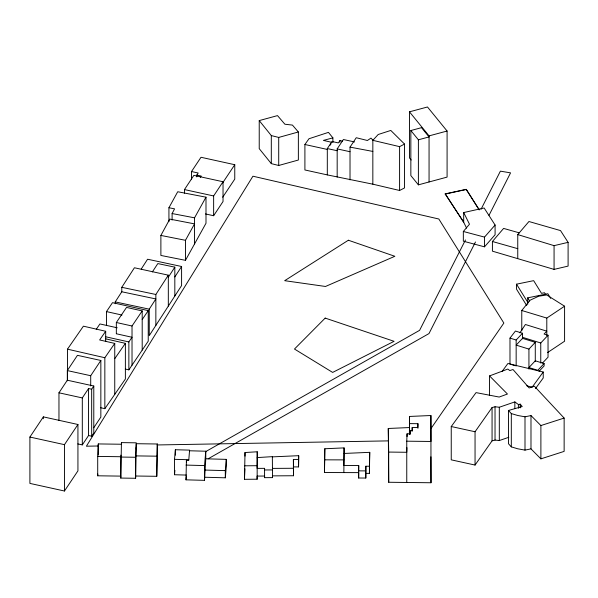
<?xml version="1.0" encoding="UTF-8"?>
<svg xmlns="http://www.w3.org/2000/svg" width="598" height="598" viewBox="0 0 598 598"><rect width="100%" height="100%" fill="white"/><g stroke="black" fill="none" stroke-linecap="round" stroke-linejoin="round"><path stroke-width="0.9" d="M358.651 478.011L358.718 465.483L343.857 465.438L344.074 453.448L369.743 452.335L369.415 466.231L365.871 466.231L365.812 478.034L358.651 478.011L358.718 472.629L324.475 472.532L324.826 448.747L344.074 447.895L344.074 453.344M358.718 465.483L358.651 470.865L365.812 470.888L365.871 466.231M257.237 451.774L257.14 479.207L244.477 479.312L245.008 452.529L257.237 451.774L257.237 458.075M343.857 472.592L344.074 447.895M365.871 473.377L369.415 473.377L369.743 452.335M409.391 434.611L409.555 416.447L430.904 415.52L430.994 441.466L406.76 441.189L406.76 482.474L430.994 482.758L430.904 415.52M409.413 433.812L409.555 427.548L388.281 428.474L388.7 482.257L406.76 482.474M324.475 472.532L324.826 448.747M298.566 459.421L293.401 459.443L293.401 466.918L298.566 466.896L298.694 455.683L272.344 456.872M298.566 466.896L298.694 455.683M409.391 423.608L417.927 423.705L417.77 427.51L412.224 427.443L412.104 430.799L410.123 430.769L409.989 433.856L407.059 433.819L406.76 441.189M135.611 478.273L135.611 457.268L136.254 442.819L121.439 442.617L120.774 478.071L135.611 478.273L136.254 443.709L157.311 443.993L156.773 476.3L135.701 476.015M244.477 479.312L244.896 468.817M406.946 447.678L406.76 452.282L388.7 452.066L388.281 428.474M156.773 476.3L157.311 443.993M120.871 476.113L97.706 475.799L97.706 456.409L98.281 443.933L121.439 444.239M97.706 475.799L97.788 474.012M120.774 478.071L120.871 455.108M186.419 475.074L174.526 474.737L174.526 459.324L175.371 449.733L189.588 450.122L188.751 460.378L186.419 460.31L186 479.835L204.523 480.344L204.523 465.588L205.779 451.221L189.588 450.772M204.523 480.344L205.779 458.801L226.306 459.369L226.306 466.545L225.311 477.809L204.785 477.241M174.526 474.737L174.908 470.379M186 479.835L186.284 476.658M225.311 477.809L225.311 470.626L226.306 459.369M465.468 239.962L419.602 330.335L205.533 451.707M481.039 209.285L500.399 171.148L510.565 172.867L489.007 215.332M475.477 241.981L428.983 333.579L208.097 458.823M172.104 220.064L172.104 213.546L174.571 208.844L168.928 207.753L168.928 221.723M160.884 235.433L169.765 219.092L194.544 223.876L185.47 240.299L185.47 260.324L160.884 255.451L160.884 235.433L185.47 240.299M168.928 207.753L177.718 191.741L205.996 197.176L205.996 223.256L185.47 260.324M194.544 243.902L194.544 217.821L205.996 197.176M141.248 269.033L147.571 259.233L181.59 266.491L181.59 285.56L149.253 335.62L149.253 309.166L155.854 298.94L121.79 291.779L115.242 301.908L115.242 303.739M121.79 291.861L121.79 287.317L134.415 267.762L168.322 275.17L168.322 306.086M155.854 325.394L155.854 294.478L168.322 275.17M168.322 277.225L174.825 267.156L157.82 263.583L152.348 271.948M174.825 276.949L181.59 266.491M184.468 193.169L184.468 189.573L193.864 175.371L223.032 181.747L223.032 201.526L213.636 215.729L205.435 213.935M213.636 215.729L213.636 195.95L223.032 181.747M342.542 141.15L339.926 140.582L338.386 142.915L331.987 141.517L327.308 148.573L327.308 174.9L372.838 184.177L399.591 190.485L404.547 187.929L404.547 144.081L390.793 130.446L378.19 134.498L372.838 140.336L372.838 184.177M67.32 380.791L67.32 370.581L77.441 355.332L100.845 360.467L100.845 417.075L93.751 427.749M58.963 420.439L58.963 392.804L67.32 380.208L93.789 386.024L93.789 433.004L91.673 436.196L88.556 435.508L82.307 444.905L77.815 443.918M91.673 436.196L91.673 389.216L93.789 386.024M330.111 145.209L331.053 143.797M337.175 177.06L337.175 148.902L343.409 139.513L354.539 141.943M350.017 179.878L350.017 147.123L356.251 137.727L367.396 140.493L370.954 138.123L373.369 140.612M519.879 332.847L525.403 324.505L546.796 331.157L544.09 334.043L548.037 335.254L548.037 357.185L542.573 362.986M191.51 179.639L191.51 171.536L201.003 157.281L234.76 164.712L234.76 179.123L222.703 197.22M200.278 177.442L201.205 176.051L196.817 175.087L196.817 176.888M43.355 416.873L29.9 437.048L29.9 483.401L64.464 491.018L77.934 470.85L77.934 424.49L43.355 416.873L43.355 418.727M90.709 385.927L90.709 375.716L100.845 360.467M222.703 182.816L234.76 164.712M82.307 444.905L82.307 397.924L88.556 388.528L91.673 389.216M196.817 175.087L198.2 173.009L191.51 171.536M64.464 491.018L64.464 444.658L77.934 424.49M106.474 325.476L106.474 311.595L112.506 302.655L148.237 310.624L148.237 341.166L128.862 369.863L125.288 369.071M96.263 329.349L99.911 323.944L117.23 327.794M116.341 333.699L116.341 322.501L126.529 307.417L142.197 310.915L142.197 350.107M132.023 365.191L132.023 326L142.197 310.915M142.197 319.564L148.237 310.624M128.862 369.863L128.862 341.936L132.023 337.265L116.341 333.766M430.814 428.788L503.86 323.062L438.842 219.01L252.924 176.208L86.396 446.205L98.513 445.988M67.477 380.664L67.477 349.165L83.406 326.172L105.682 331.27L105.682 341.458M100.397 407.664L104.844 408.681L104.844 357.724L114.749 343.416L99.649 339.956L105.682 331.27M114.749 358.688L125.378 343.342L105.801 338.864M104.844 408.681L125.378 379.027L125.378 343.342M489.538 375.918L507.448 394.022L499.173 397.05L476.045 392.617L451.243 426.531L451.243 459.84L475.051 465.057L475.051 431.749L492.064 407.544L495.032 406.76L499.315 407.245L514.848 401.908L518.414 404.54L520.215 404.158L522.218 406.543L508.502 410.467L508.502 443.776L511.312 446.878L517.771 448.799L524.999 450.115L530.987 448.874L540.891 458.853L564.138 451.385L564.138 418.077L534.358 386.188L529.178 387.967L513.002 369.519L509.817 370.573L507.829 369.056L489.538 375.918L489.538 395.345M475.051 465.057L492.064 440.846L492.064 407.544M327.308 174.9L304.905 169.967L304.905 144.507L308.964 138.751L328.452 132.367L332.892 137.869L332.892 142.414M502.118 371.41L507.904 363.494L543.231 372.008L543.231 377.981L535.494 388.595M543.231 372.008L532.205 387.13L526.771 385.822M515.274 365.729L509.989 364.115L509.989 338.109L515.416 331.038L522.517 333.243L522.517 338.819M521.77 330.769L521.77 310.497L530 300.256L538.663 296.227L546.721 294.964L564.587 306.198L564.587 341.219L547.566 352.573M463.338 231.478L469.482 224.205L463.689 212.559L484.141 207.992L495.092 225.027L495.092 234.745L484.515 246.832L463.338 241.203L463.338 231.478L484.515 237.107L495.092 225.027M517.756 258.336L517.756 234.595L528.938 221.514L560.528 230.596L568.1 242.354L568.1 266.095L554.069 269.392L492.416 251.16L492.416 241.495L503.606 228.414L519.333 232.861M528.931 349.09L535.277 342.333L522.517 338.363L516.156 345.121L528.931 349.09L528.931 369.063M540.756 363.098L540.756 342.99L548.037 335.254M544.105 363.554L537.759 370.304L528.931 367.561L535.277 360.811L544.105 363.554L544.105 365.961L539.03 371.358M516.156 365.998L516.156 340L522.517 333.243M564.587 306.198L546.796 318.069L521.77 310.497M372.838 140.336L399.591 146.645L404.547 144.081M492.064 440.846L495.032 440.068L499.315 440.547L508.808 437.288M508.502 410.467L511.312 413.577L517.771 415.498L524.999 416.806L530.987 415.573L540.891 425.552L564.138 418.077M259.226 120.594L271.305 135.582L278.713 137.428L298.365 131.986L298.365 160.032L278.713 165.482L271.305 163.628L259.226 148.648L259.226 120.594L277.509 115.608L284.88 124.22L292.444 125.087L298.365 131.986M411.192 160.025L409.473 157.909L409.473 111.833L427.488 106.982L447.087 131.029L447.087 177.105L418.391 184.849L410.848 175.58L410.848 130.536L421.508 127.666L429.058 136.927L418.391 139.805L410.848 130.536M409.473 111.833L429.058 135.888L447.087 131.029M332.892 137.869L323.391 140.41L331.987 142.384M517.756 234.595L554.069 245.651L568.1 242.354M466.582 228.107L463.689 222.284L445.204 193.887L466.261 189.327L479.177 209.704M445.204 194.058L466.261 189.506L479.177 209.883M526.741 305.623L516.523 289.17L516.523 284.177L533.655 280.656L541.519 293.349L544.501 292.743L545.451 294.261M527.713 304.389L527.713 297.849L547.813 293.715L550.736 298.417M157.229 444.957L388.386 440.883M244.477 465.812L257.14 465.7M272.501 468.174L272.524 469.923L264.585 469.968L264.57 468.339L257.095 468.384L257.237 457.582L272.344 456.648L272.524 477.623L264.585 477.667L264.57 476.038L257.095 476.083L257.14 479.207M272.501 468.398L293.521 468.271L293.521 475.746L272.501 475.873L272.524 477.623M324.475 459.832L343.857 459.884M135.701 455.893L156.773 456.177M97.706 456.409L120.871 456.73M120.774 457.059L135.611 457.268M186 465.08L204.523 465.588M188.751 459.727L174.526 459.324M204.785 470.058L225.311 470.626M350.017 147.123L372.838 151.429M172.104 213.546L194.544 217.821M121.79 287.317L155.854 294.478M115.242 301.908L149.253 309.166M327.308 148.573L337.175 150.733M184.468 189.573L213.636 195.95M337.175 148.902L350.017 151.72M304.905 144.507L327.308 149.44M451.243 426.531L475.051 431.749M67.32 370.581L90.709 375.716M58.963 392.804L82.307 397.924M29.9 437.048L64.464 444.658M106.474 311.595L121.97 315.049M116.341 322.501L132.023 326M105.644 336.771L128.862 341.936M67.477 349.165L104.844 357.724M492.416 241.495L517.756 248.671M509.989 338.109L516.156 340M522.517 337.317L540.756 342.99M445.204 193.887L463.689 222.112M516.523 284.177L527.713 302.199M527.713 297.849L529.656 300.981M293.401 459.443L293.521 468.271M293.401 466.918L293.521 475.746M430.904 456.812L430.994 482.758M554.069 245.651L554.069 269.392M546.796 318.069L546.796 335.575M540.891 425.552L540.891 458.853M535.277 342.333L535.277 361.401M530.987 415.573L530.987 448.874M524.999 416.806L524.999 450.115M520.215 404.158L520.215 407.858M518.414 404.54L518.414 408.24M514.848 401.908L514.848 408.389M511.312 413.577L511.312 446.878M499.315 407.245L499.315 440.547M495.032 406.76L495.032 440.068M484.515 237.107L484.515 246.832M463.689 212.559L463.689 222.284M429.058 135.888L429.058 181.971M418.391 139.805L418.391 184.849M417.927 423.705L417.927 428.288M412.224 427.443L412.224 431.113M410.123 430.769L410.123 434.44M409.555 416.447L409.555 427.458M407.059 433.819L407.059 436.57M399.591 146.645L399.591 190.485M388.7 452.066L388.7 482.257M369.415 466.231L369.415 473.377M365.812 470.888L365.812 478.034M339.926 140.582L339.926 142.399M278.713 137.428L278.713 165.482M271.305 135.582L271.305 163.628M264.57 468.339L264.585 477.667M245.008 452.529L245.008 456.132M205.779 451.221L205.779 458.599M186.419 460.31L186.419 462.157M175.371 449.733L175.371 455.175M174.825 267.156L174.825 296.025M136.254 447.364L136.254 449.21M121.439 442.617L121.439 444.449M114.749 343.416L114.749 394.374M98.281 443.933L98.281 455.011M88.556 388.528L88.556 435.508M325.185 318.091L294.47 349.038L332.645 372.419L394.089 341.316L325.185 318.091M348.365 240.232L284.678 280.686L325.506 286.472L394.852 256.288L348.365 240.232"/></g></svg>
